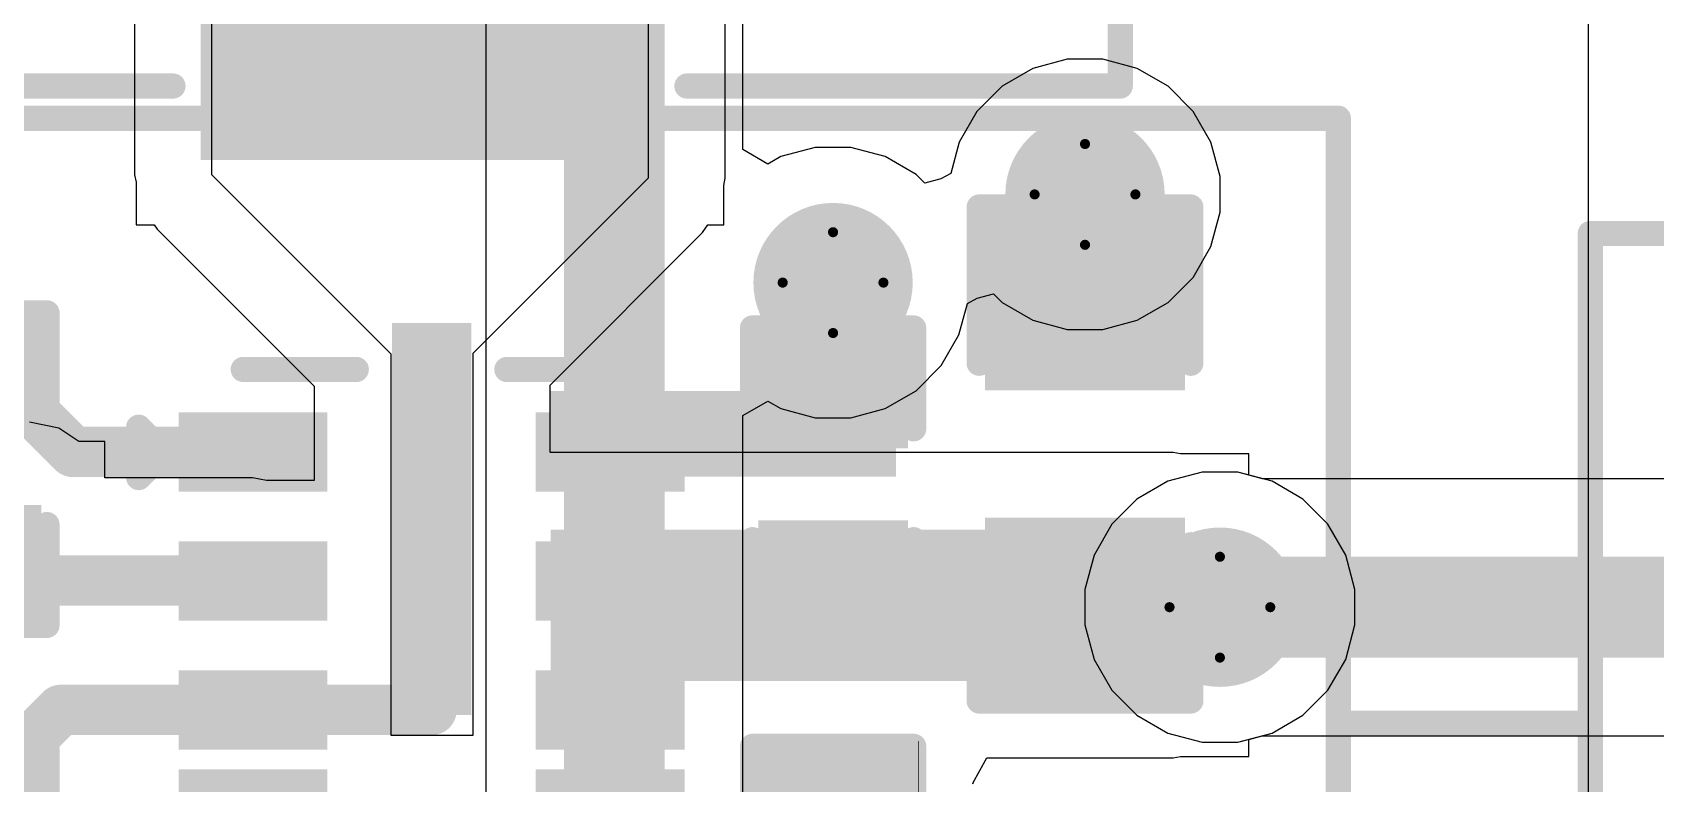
# Model space of a CAD drawing. Header units: inches. Extents: x -17.5 to 14.7, y -6.2 to 5.9.
# Drawn here: x 2.2808 to 2.603, y 2.898 to 3.047 of the extents above; entities that cross this region are included whole.
import ezdxf

# ---------------------------------------------------------------- set-up
doc = ezdxf.new("R2010")
doc.units = ezdxf.units.IN
doc.header["$MEASUREMENT"] = 0
for name, color, linetype in [('Bottom Layer', 5, 'Continuous'), ('Bottom Solder', 6, 'Continuous'), ('Drill Drawing', 1, 'Continuous'), ('Ground Layer', 76, 'Continuous'), ('Power Layer', 16, 'Continuous'), ('Top Layer', 1, 'Continuous'), ('Top Overlay', 2, 'Continuous'), ('Top Paste', 8, 'Continuous'), ('Top Solder', 216, 'Continuous'), ('Via Holes', 16, 'Continuous')]:
    doc.layers.add(name, color=color, linetype=linetype)

# ---------------------------------------------------------------- blocks, each defined once
blk = doc.blocks.new('12_VQFN_HR__3_2__81')
at = {"layer": 'Top Layer'}
for points in [[(-0.00492, 0.00049), (-0.00492, 0.07234), (0.00492, 0.07234), (0.00492, 0.00049)], [(-0.04724, 0.05463), (-0.02362, 0.05463), (-0.02362, 0.04478), (-0.04724, 0.04478)], [(0.02362, 0.05463), (0.04724, 0.05463), (0.04724, 0.04478), (0.02362, 0.04478)], [(-0.04724, 0.02904), (-0.02362, 0.02904), (-0.02362, 0.01919), (-0.04724, 0.01919)], [(0.02362, 0.02904), (0.04724, 0.02904), (0.04724, 0.01919), (0.02362, 0.01919)], [(-0.04724, 0.00344), (-0.02362, 0.00344), (-0.02362, -0.0064), (-0.04724, -0.0064)], [(0.02362, 0.00344), (0.04724, 0.00344), (0.04724, -0.0064), (0.02362, -0.0064)], [(-0.04724, -0.01624), (-0.02362, -0.01624), (-0.02362, -0.02608), (-0.04724, -0.02608)], [(0.02362, -0.01624), (0.04724, -0.01624), (0.04724, -0.02608), (0.02362, -0.02608)], [(-0.02461, -0.06152), (-0.02461, -0.03789), (-0.01476, -0.03789), (-0.01476, -0.06152)], [(-0.00492, -0.06152), (-0.00492, -0.03789), (0.00492, -0.03789), (0.00492, -0.06152)], [(0.01476, -0.06152), (0.01476, -0.03789), (0.02461, -0.03789), (0.02461, -0.06152)]]:
    blk.add_hatch(color=1, dxfattribs=at).paths.add_polyline_path(points)
at = {"layer": 'Top Paste'}
for points in [[(-0.00492, 0.00049), (-0.00492, 0.07234), (0.00492, 0.07234), (0.00492, 0.00049)], [(-0.04724, 0.05463), (-0.02362, 0.05463), (-0.02362, 0.04478), (-0.04724, 0.04478)], [(0.02362, 0.05463), (0.04724, 0.05463), (0.04724, 0.04478), (0.02362, 0.04478)], [(-0.04724, 0.02904), (-0.02362, 0.02904), (-0.02362, 0.01919), (-0.04724, 0.01919)], [(0.02362, 0.02904), (0.04724, 0.02904), (0.04724, 0.01919), (0.02362, 0.01919)], [(-0.04724, 0.00344), (-0.02362, 0.00344), (-0.02362, -0.0064), (-0.04724, -0.0064)], [(0.02362, 0.00344), (0.04724, 0.00344), (0.04724, -0.0064), (0.02362, -0.0064)], [(-0.04724, -0.01624), (-0.02362, -0.01624), (-0.02362, -0.02608), (-0.04724, -0.02608)], [(0.02362, -0.01624), (0.04724, -0.01624), (0.04724, -0.02608), (0.02362, -0.02608)], [(-0.02461, -0.06152), (-0.02461, -0.03789), (-0.01476, -0.03789), (-0.01476, -0.06152)], [(-0.00492, -0.06152), (-0.00492, -0.03789), (0.00492, -0.03789), (0.00492, -0.06152)], [(0.01476, -0.06152), (0.01476, -0.03789), (0.02461, -0.03789), (0.02461, -0.06152)]]:
    blk.add_hatch(color=8, dxfattribs=at).paths.add_polyline_path(points)
at = {"layer": 'Top Solder'}
for points in [[(-0.00787, -0.00246), (-0.00787, 0.0753), (0.00787, 0.0753), (0.00787, -0.00246)], [(-0.0502, 0.05758), (-0.02067, 0.05758), (-0.02067, 0.04183), (-0.0502, 0.04183)], [(0.02067, 0.05758), (0.0502, 0.05758), (0.0502, 0.04183), (0.02067, 0.04183)], [(-0.0502, 0.03199), (-0.02067, 0.03199), (-0.02067, 0.01624), (-0.0502, 0.01624)], [(0.02067, 0.03199), (0.0502, 0.03199), (0.0502, 0.01624), (0.02067, 0.01624)], [(-0.0502, 0.0064), (-0.02067, 0.0064), (-0.02067, -0.00935), (-0.0502, -0.00935)], [(0.02067, 0.0064), (0.0502, 0.0064), (0.0502, -0.00935), (0.02067, -0.00935)], [(-0.0502, -0.01329), (-0.02067, -0.01329), (-0.02067, -0.02904), (-0.0502, -0.02904)], [(0.02067, -0.01329), (0.0502, -0.01329), (0.0502, -0.02904), (0.02067, -0.02904)], [(-0.02756, -0.06447), (-0.02756, -0.03494), (-0.01181, -0.03494), (-0.01181, -0.06447)], [(-0.00787, -0.06447), (-0.00787, -0.03494), (0.00787, -0.03494), (0.00787, -0.06447)], [(0.01181, -0.06447), (0.01181, -0.03494), (0.02756, -0.03494), (0.02756, -0.06447)]]:
    blk.add_hatch(color=216, dxfattribs=at).paths.add_polyline_path(points)
at = {"layer": 'Top Overlay'}
for points in [[(-0.03737, 0.06606, 0.005, 0.005, 0), (-0.01494, 0.06606, 0.005, 0.005, 0)], [(0.01494, 0.06606, 0.005, 0.005, 0), (0.03737, 0.06606, 0.005, 0.005, 0)], [(-0.05812, 0.04461, 0.005, 0.005, 0), (-0.05812, 0.05461, 0.005, 0.005, 0)], [(-0.05812, 0.05461, 0.005, 0.005, 0), (-0.05312, 0.04961, 0.005, 0.005, 0)], [(-0.05812, 0.04461, 0.005, 0.005, 0), (-0.05312, 0.04961, 0.005, 0.005, 0)], [(-0.04137, -0.05206, 0.005, 0.005, 0), (-0.04137, -0.03363, 0.005, 0.005, 0)], [(0.04137, -0.05206, 0.005, 0.005, 0), (0.04137, -0.03363, 0.005, 0.005, 0)]]:
    blk.add_lwpolyline(points, format="xyseb", dxfattribs=at)
for points in [[(-0.03862, 0.06606, 0.0025, 0.0025, 1), (-0.03612, 0.06606, 0.0025, 0.0025, 1)], [(-0.01619, 0.06606, 0.0025, 0.0025, 1), (-0.01369, 0.06606, 0.0025, 0.0025, 1)], [(0.0137, 0.06606, 0.0025, 0.0025, 1), (0.0162, 0.06606, 0.0025, 0.0025, 1)], [(0.03612, 0.06606, 0.0025, 0.0025, 1), (0.03862, 0.06606, 0.0025, 0.0025, 1)], [(-0.05937, 0.05461, 0.0025, 0.0025, 1), (-0.05687, 0.05461, 0.0025, 0.0025, 1)], [(-0.05937, 0.05461, 0.0025, 0.0025, 1), (-0.05687, 0.05461, 0.0025, 0.0025, 1)], [(-0.05437, 0.04961, 0.0025, 0.0025, 1), (-0.05187, 0.04961, 0.0025, 0.0025, 1)], [(-0.05437, 0.04961, 0.0025, 0.0025, 1), (-0.05187, 0.04961, 0.0025, 0.0025, 1)], [(-0.05937, 0.04461, 0.0025, 0.0025, 1), (-0.05687, 0.04461, 0.0025, 0.0025, 1)], [(-0.05937, 0.04461, 0.0025, 0.0025, 1), (-0.05687, 0.04461, 0.0025, 0.0025, 1)], [(-0.04262, -0.03363, 0.0025, 0.0025, 1), (-0.04012, -0.03363, 0.0025, 0.0025, 1)], [(0.04012, -0.03363, 0.0025, 0.0025, 1), (0.04262, -0.03363, 0.0025, 0.0025, 1)], [(-0.04262, -0.05206, 0.0025, 0.0025, 1), (-0.04012, -0.05206, 0.0025, 0.0025, 1)], [(0.04012, -0.05206, 0.0025, 0.0025, 1), (0.04262, -0.05206, 0.0025, 0.0025, 1)]]:
    blk.add_lwpolyline(points, format="xyseb", close=True, dxfattribs=at)
blk = doc.blocks.new('R___0402_116')
at = {"layer": 'Top Layer'}
for points in [[(-0.0275, -0.0125), (-0.0275, 0.0125), (-0.0095, 0.0125), (-0.0095, -0.0125)], [(0.0095, -0.0125), (0.0095, 0.0125), (0.0275, 0.0125), (0.0275, -0.0125)]]:
    blk.add_hatch(color=1, dxfattribs=at).paths.add_polyline_path(points)
at = {"layer": 'Top Paste'}
for points in [[(-0.0275, -0.0125), (-0.0275, 0.0125), (-0.0095, 0.0125), (-0.0095, -0.0125)], [(0.0095, -0.0125), (0.0095, 0.0125), (0.0275, 0.0125), (0.0275, -0.0125)]]:
    blk.add_hatch(color=8, dxfattribs=at).paths.add_polyline_path(points)
at = {"layer": 'Top Solder'}
for points in [[(-0.02967, -0.01467), (-0.02967, 0.01467), (-0.00733, 0.01467), (-0.00733, -0.01467)], [(0.00733, -0.01467), (0.00733, 0.01467), (0.02967, 0.01467), (0.02967, -0.01467)]]:
    blk.add_hatch(color=216, dxfattribs=at).paths.add_polyline_path(points)
at = {"layer": 'Top Overlay'}
for points in [[(-0.031, 0.016, 0.005, 0.005, 0), (-0.031, -0.016, 0.005, 0.005, 0)], [(-0.031, 0.016, 0.005, 0.005, 0), (0.031, 0.016, 0.005, 0.005, 0)], [(0.031, 0.016, 0.005, 0.005, 0), (0.031, -0.016, 0.005, 0.005, 0)], [(-0.031, -0.016, 0.005, 0.005, 0), (0.031, -0.016, 0.005, 0.005, 0)], [(-0.032, -0.017, 0.000127, 0.000127, 0), (0.032, -0.017, 0.000127, 0.000127, 0)]]:
    blk.add_lwpolyline(points, format="xyseb", dxfattribs=at)
for points in [[(-0.03225, 0.016, 0.0025, 0.0025, 1), (-0.02975, 0.016, 0.0025, 0.0025, 1)], [(-0.03225, 0.016, 0.0025, 0.0025, 1), (-0.02975, 0.016, 0.0025, 0.0025, 1)], [(0.02975, 0.016, 0.0025, 0.0025, 1), (0.03225, 0.016, 0.0025, 0.0025, 1)], [(0.02975, 0.016, 0.0025, 0.0025, 1), (0.03225, 0.016, 0.0025, 0.0025, 1)], [(-0.03225, -0.016, 0.0025, 0.0025, 1), (-0.02975, -0.016, 0.0025, 0.0025, 1)], [(-0.03225, -0.016, 0.0025, 0.0025, 1), (-0.02975, -0.016, 0.0025, 0.0025, 1)], [(0.02975, -0.016, 0.0025, 0.0025, 1), (0.03225, -0.016, 0.0025, 0.0025, 1)], [(0.02975, -0.016, 0.0025, 0.0025, 1), (0.03225, -0.016, 0.0025, 0.0025, 1)], [(-0.03203, -0.017, 0.0000635, 0.0000635, 1), (-0.03197, -0.017, 0.0000635, 0.0000635, 1)], [(0.03197, -0.017, 0.0000635, 0.0000635, 1), (0.03203, -0.017, 0.0000635, 0.0000635, 1)]]:
    blk.add_lwpolyline(points, format="xyseb", close=True, dxfattribs=at)
blk = doc.blocks.new('CLF7045T_2R2N_D_141')
at = {"layer": 'Top Layer'}
for points in [[(-0.15551, 0.04331), (-0.07677, 0.04331), (-0.07677, -0.04331), (-0.15551, -0.04331)], [(0.07677, 0.04331), (0.15551, 0.04331), (0.15551, -0.04331), (0.07677, -0.04331)]]:
    blk.add_hatch(color=1, dxfattribs=at).paths.add_polyline_path(points)
at = {"layer": 'Top Paste'}
for points in [[(-0.15551, 0.04331), (-0.07677, 0.04331), (-0.07677, -0.04331), (-0.15551, -0.04331)], [(0.07677, 0.04331), (0.15551, 0.04331), (0.15551, -0.04331), (0.07677, -0.04331)]]:
    blk.add_hatch(color=8, dxfattribs=at).paths.add_polyline_path(points)
at = {"layer": 'Top Solder'}
for points in [[(-0.15768, 0.04547), (-0.07461, 0.04547), (-0.07461, -0.04547), (-0.15768, -0.04547)], [(0.07461, 0.04547), (0.15768, 0.04547), (0.15768, -0.04547), (0.07461, -0.04547)]]:
    blk.add_hatch(color=216, dxfattribs=at).paths.add_polyline_path(points)
at = {"layer": 'Top Overlay'}
for points in [[(-0.143, 0.137, 0.005, 0.005, 0), (0.143, 0.137, 0.005, 0.005, 0)], [(-0.143, 0.137, 0.005, 0.005, 0), (-0.143, 0.051, 0.005, 0.005, 0)], [(0.143, 0.137, 0.005, 0.005, 0), (0.143, 0.051, 0.005, 0.005, 0)], [(-0.143, -0.051, 0.005, 0.005, 0), (-0.143, -0.137, 0.005, 0.005, 0)], [(0.143, -0.051, 0.005, 0.005, 0), (0.143, -0.137, 0.005, 0.005, 0)], [(-0.143, -0.137, 0.005, 0.005, 0), (0.143, -0.137, 0.005, 0.005, 0)]]:
    blk.add_lwpolyline(points, format="xyseb", dxfattribs=at)
for points in [[(-0.14425, 0.137, 0.0025, 0.0025, 1), (-0.14175, 0.137, 0.0025, 0.0025, 1)], [(-0.14425, 0.137, 0.0025, 0.0025, 1), (-0.14175, 0.137, 0.0025, 0.0025, 1)], [(0.14175, 0.137, 0.0025, 0.0025, 1), (0.14425, 0.137, 0.0025, 0.0025, 1)], [(0.14175, 0.137, 0.0025, 0.0025, 1), (0.14425, 0.137, 0.0025, 0.0025, 1)], [(-0.14425, 0.051, 0.0025, 0.0025, 1), (-0.14175, 0.051, 0.0025, 0.0025, 1)], [(0.14175, 0.051, 0.0025, 0.0025, 1), (0.14425, 0.051, 0.0025, 0.0025, 1)], [(-0.14425, -0.051, 0.0025, 0.0025, 1), (-0.14175, -0.051, 0.0025, 0.0025, 1)], [(0.14175, -0.051, 0.0025, 0.0025, 1), (0.14425, -0.051, 0.0025, 0.0025, 1)], [(-0.14425, -0.137, 0.0025, 0.0025, 1), (-0.14175, -0.137, 0.0025, 0.0025, 1)], [(-0.14425, -0.137, 0.0025, 0.0025, 1), (-0.14175, -0.137, 0.0025, 0.0025, 1)], [(0.14175, -0.137, 0.0025, 0.0025, 1), (0.14425, -0.137, 0.0025, 0.0025, 1)], [(0.14175, -0.137, 0.0025, 0.0025, 1), (0.14425, -0.137, 0.0025, 0.0025, 1)]]:
    blk.add_lwpolyline(points, format="xyseb", close=True, dxfattribs=at)
blk = doc.blocks.new('C___0402_200')
at = {"layer": 'Top Layer'}
for points in [[(-0.0275, -0.0125), (-0.0275, 0.0125), (-0.0095, 0.0125), (-0.0095, -0.0125)], [(0.0095, -0.0125), (0.0095, 0.0125), (0.0275, 0.0125), (0.0275, -0.0125)]]:
    blk.add_hatch(color=1, dxfattribs=at).paths.add_polyline_path(points)
at = {"layer": 'Top Paste'}
for points in [[(-0.0275, -0.0125), (-0.0275, 0.0125), (-0.0095, 0.0125), (-0.0095, -0.0125)], [(0.0095, -0.0125), (0.0095, 0.0125), (0.0275, 0.0125), (0.0275, -0.0125)]]:
    blk.add_hatch(color=8, dxfattribs=at).paths.add_polyline_path(points)
at = {"layer": 'Top Solder'}
for points in [[(-0.02986, -0.01486), (-0.02986, 0.01486), (-0.00714, 0.01486), (-0.00714, -0.01486)], [(0.00714, -0.01486), (0.00714, 0.01486), (0.02986, 0.01486), (0.02986, -0.01486)]]:
    blk.add_hatch(color=216, dxfattribs=at).paths.add_polyline_path(points)
at = {"layer": 'Top Overlay'}
for points in [[(-0.011, 0.016, 0.005, 0.005, 0), (-0.031, 0.016, 0.005, 0.005, 0)], [(-0.031, -0.016, 0.005, 0.005, 0), (-0.031, 0.016, 0.005, 0.005, 0)], [(0.031, 0.016, 0.005, 0.005, 0), (0.011, 0.016, 0.005, 0.005, 0)], [(0.031, -0.016, 0.005, 0.005, 0), (0.031, 0.016, 0.005, 0.005, 0)], [(-0.011, -0.016, 0.005, 0.005, 0), (-0.031, -0.016, 0.005, 0.005, 0)], [(0.031, -0.016, 0.005, 0.005, 0), (0.011, -0.016, 0.005, 0.005, 0)]]:
    blk.add_lwpolyline(points, format="xyseb", dxfattribs=at)
for points in [[(-0.03225, 0.016, 0.0025, 0.0025, 1), (-0.02975, 0.016, 0.0025, 0.0025, 1)], [(-0.03225, 0.016, 0.0025, 0.0025, 1), (-0.02975, 0.016, 0.0025, 0.0025, 1)], [(-0.01225, 0.016, 0.0025, 0.0025, 1), (-0.00975, 0.016, 0.0025, 0.0025, 1)], [(0.00975, 0.016, 0.0025, 0.0025, 1), (0.01225, 0.016, 0.0025, 0.0025, 1)], [(0.02975, 0.016, 0.0025, 0.0025, 1), (0.03225, 0.016, 0.0025, 0.0025, 1)], [(0.02975, 0.016, 0.0025, 0.0025, 1), (0.03225, 0.016, 0.0025, 0.0025, 1)], [(-0.03225, -0.016, 0.0025, 0.0025, 1), (-0.02975, -0.016, 0.0025, 0.0025, 1)], [(-0.03225, -0.016, 0.0025, 0.0025, 1), (-0.02975, -0.016, 0.0025, 0.0025, 1)], [(-0.01225, -0.016, 0.0025, 0.0025, 1), (-0.00975, -0.016, 0.0025, 0.0025, 1)], [(0.00975, -0.016, 0.0025, 0.0025, 1), (0.01225, -0.016, 0.0025, 0.0025, 1)], [(0.02975, -0.016, 0.0025, 0.0025, 1), (0.03225, -0.016, 0.0025, 0.0025, 1)], [(0.02975, -0.016, 0.0025, 0.0025, 1), (0.03225, -0.016, 0.0025, 0.0025, 1)]]:
    blk.add_lwpolyline(points, format="xyseb", close=True, dxfattribs=at)
blk = doc.blocks.new('C___0402_201')
at = {"layer": 'Top Layer'}
for points in [[(-0.0275, -0.0125), (-0.0275, 0.0125), (-0.0095, 0.0125), (-0.0095, -0.0125)], [(0.0095, -0.0125), (0.0095, 0.0125), (0.0275, 0.0125), (0.0275, -0.0125)]]:
    blk.add_hatch(color=1, dxfattribs=at).paths.add_polyline_path(points)
at = {"layer": 'Top Paste'}
for points in [[(-0.0275, -0.0125), (-0.0275, 0.0125), (-0.0095, 0.0125), (-0.0095, -0.0125)], [(0.0095, -0.0125), (0.0095, 0.0125), (0.0275, 0.0125), (0.0275, -0.0125)]]:
    blk.add_hatch(color=8, dxfattribs=at).paths.add_polyline_path(points)
at = {"layer": 'Top Solder'}
for points in [[(-0.02986, -0.01486), (-0.02986, 0.01486), (-0.00714, 0.01486), (-0.00714, -0.01486)], [(0.00714, -0.01486), (0.00714, 0.01486), (0.02986, 0.01486), (0.02986, -0.01486)]]:
    blk.add_hatch(color=216, dxfattribs=at).paths.add_polyline_path(points)
at = {"layer": 'Top Overlay'}
for points in [[(-0.011, 0.016, 0.005, 0.005, 0), (-0.031, 0.016, 0.005, 0.005, 0)], [(-0.031, -0.016, 0.005, 0.005, 0), (-0.031, 0.016, 0.005, 0.005, 0)], [(0.031, 0.016, 0.005, 0.005, 0), (0.011, 0.016, 0.005, 0.005, 0)], [(0.031, -0.016, 0.005, 0.005, 0), (0.031, 0.016, 0.005, 0.005, 0)], [(-0.011, -0.016, 0.005, 0.005, 0), (-0.031, -0.016, 0.005, 0.005, 0)], [(0.031, -0.016, 0.005, 0.005, 0), (0.011, -0.016, 0.005, 0.005, 0)]]:
    blk.add_lwpolyline(points, format="xyseb", dxfattribs=at)
for points in [[(-0.03225, 0.016, 0.0025, 0.0025, 1), (-0.02975, 0.016, 0.0025, 0.0025, 1)], [(-0.03225, 0.016, 0.0025, 0.0025, 1), (-0.02975, 0.016, 0.0025, 0.0025, 1)], [(-0.01225, 0.016, 0.0025, 0.0025, 1), (-0.00975, 0.016, 0.0025, 0.0025, 1)], [(0.00975, 0.016, 0.0025, 0.0025, 1), (0.01225, 0.016, 0.0025, 0.0025, 1)], [(0.02975, 0.016, 0.0025, 0.0025, 1), (0.03225, 0.016, 0.0025, 0.0025, 1)], [(0.02975, 0.016, 0.0025, 0.0025, 1), (0.03225, 0.016, 0.0025, 0.0025, 1)], [(-0.03225, -0.016, 0.0025, 0.0025, 1), (-0.02975, -0.016, 0.0025, 0.0025, 1)], [(-0.03225, -0.016, 0.0025, 0.0025, 1), (-0.02975, -0.016, 0.0025, 0.0025, 1)], [(-0.01225, -0.016, 0.0025, 0.0025, 1), (-0.00975, -0.016, 0.0025, 0.0025, 1)], [(0.00975, -0.016, 0.0025, 0.0025, 1), (0.01225, -0.016, 0.0025, 0.0025, 1)], [(0.02975, -0.016, 0.0025, 0.0025, 1), (0.03225, -0.016, 0.0025, 0.0025, 1)], [(0.02975, -0.016, 0.0025, 0.0025, 1), (0.03225, -0.016, 0.0025, 0.0025, 1)]]:
    blk.add_lwpolyline(points, format="xyseb", close=True, dxfattribs=at)
blk = doc.blocks.new('C___0603_203')
at = {"layer": 'Top Layer'}
for points in [[(-0.015, 0.0175), (-0.015, -0.0175), (-0.045, -0.0175), (-0.045, 0.0175)], [(0.045, 0.0175), (0.045, -0.0175), (0.015, -0.0175), (0.015, 0.0175)]]:
    blk.add_hatch(color=1, dxfattribs=at).paths.add_polyline_path(points)
at = {"layer": 'Top Paste'}
for points in [[(-0.015, 0.0175), (-0.015, -0.0175), (-0.045, -0.0175), (-0.045, 0.0175)], [(0.045, 0.0175), (0.045, -0.0175), (0.015, -0.0175), (0.015, 0.0175)]]:
    blk.add_hatch(color=8, dxfattribs=at).paths.add_polyline_path(points)
at = {"layer": 'Top Solder'}
for points in [[(-0.01264, 0.01986), (-0.01264, -0.01986), (-0.04736, -0.01986), (-0.04736, 0.01986)], [(0.04736, 0.01986), (0.04736, -0.01986), (0.01264, -0.01986), (0.01264, 0.01986)]]:
    blk.add_hatch(color=216, dxfattribs=at).paths.add_polyline_path(points)
at = {"layer": 'Top Overlay'}
for points in [[(-0.049, -0.021, 0.005, 0.005, 0), (-0.049, 0.021, 0.005, 0.005, 0)], [(-0.018, 0.021, 0.005, 0.005, 0), (-0.049, 0.021, 0.005, 0.005, 0)], [(0.049, 0.021, 0.005, 0.005, 0), (0.018, 0.021, 0.005, 0.005, 0)], [(0.049, -0.021, 0.005, 0.005, 0), (0.049, 0.021, 0.005, 0.005, 0)], [(-0.018, -0.021, 0.005, 0.005, 0), (-0.049, -0.021, 0.005, 0.005, 0)], [(0.049, -0.021, 0.005, 0.005, 0), (0.018, -0.021, 0.005, 0.005, 0)]]:
    blk.add_lwpolyline(points, format="xyseb", dxfattribs=at)
for points in [[(-0.05025, 0.021, 0.0025, 0.0025, 1), (-0.04775, 0.021, 0.0025, 0.0025, 1)], [(-0.05025, 0.021, 0.0025, 0.0025, 1), (-0.04775, 0.021, 0.0025, 0.0025, 1)], [(-0.01925, 0.021, 0.0025, 0.0025, 1), (-0.01675, 0.021, 0.0025, 0.0025, 1)], [(0.01675, 0.021, 0.0025, 0.0025, 1), (0.01925, 0.021, 0.0025, 0.0025, 1)], [(0.04775, 0.021, 0.0025, 0.0025, 1), (0.05025, 0.021, 0.0025, 0.0025, 1)], [(0.04775, 0.021, 0.0025, 0.0025, 1), (0.05025, 0.021, 0.0025, 0.0025, 1)], [(-0.05025, -0.021, 0.0025, 0.0025, 1), (-0.04775, -0.021, 0.0025, 0.0025, 1)], [(-0.05025, -0.021, 0.0025, 0.0025, 1), (-0.04775, -0.021, 0.0025, 0.0025, 1)], [(-0.01925, -0.021, 0.0025, 0.0025, 1), (-0.01675, -0.021, 0.0025, 0.0025, 1)], [(0.01675, -0.021, 0.0025, 0.0025, 1), (0.01925, -0.021, 0.0025, 0.0025, 1)], [(0.04775, -0.021, 0.0025, 0.0025, 1), (0.05025, -0.021, 0.0025, 0.0025, 1)], [(0.04775, -0.021, 0.0025, 0.0025, 1), (0.05025, -0.021, 0.0025, 0.0025, 1)]]:
    blk.add_lwpolyline(points, format="xyseb", close=True, dxfattribs=at)
blk = doc.blocks.new('C___0402_204')
at = {"layer": 'Top Layer'}
for points in [[(-0.0275, -0.0125), (-0.0275, 0.0125), (-0.0095, 0.0125), (-0.0095, -0.0125)], [(0.0095, -0.0125), (0.0095, 0.0125), (0.0275, 0.0125), (0.0275, -0.0125)]]:
    blk.add_hatch(color=1, dxfattribs=at).paths.add_polyline_path(points)
at = {"layer": 'Top Paste'}
for points in [[(-0.0275, -0.0125), (-0.0275, 0.0125), (-0.0095, 0.0125), (-0.0095, -0.0125)], [(0.0095, -0.0125), (0.0095, 0.0125), (0.0275, 0.0125), (0.0275, -0.0125)]]:
    blk.add_hatch(color=8, dxfattribs=at).paths.add_polyline_path(points)
at = {"layer": 'Top Solder'}
for points in [[(-0.02986, -0.01486), (-0.02986, 0.01486), (-0.00714, 0.01486), (-0.00714, -0.01486)], [(0.00714, -0.01486), (0.00714, 0.01486), (0.02986, 0.01486), (0.02986, -0.01486)]]:
    blk.add_hatch(color=216, dxfattribs=at).paths.add_polyline_path(points)
at = {"layer": 'Top Overlay'}
for points in [[(-0.031, 0.016, 0.005, 0.005, 0), (-0.011, 0.016, 0.005, 0.005, 0)], [(-0.031, 0.016, 0.005, 0.005, 0), (-0.031, -0.016, 0.005, 0.005, 0)], [(0.011, 0.016, 0.005, 0.005, 0), (0.031, 0.016, 0.005, 0.005, 0)], [(0.031, 0.016, 0.005, 0.005, 0), (0.031, -0.016, 0.005, 0.005, 0)], [(-0.031, -0.016, 0.005, 0.005, 0), (-0.011, -0.016, 0.005, 0.005, 0)], [(0.011, -0.016, 0.005, 0.005, 0), (0.031, -0.016, 0.005, 0.005, 0)]]:
    blk.add_lwpolyline(points, format="xyseb", dxfattribs=at)
for points in [[(-0.03225, 0.016, 0.0025, 0.0025, 1), (-0.02975, 0.016, 0.0025, 0.0025, 1)], [(-0.03225, 0.016, 0.0025, 0.0025, 1), (-0.02975, 0.016, 0.0025, 0.0025, 1)], [(-0.01225, 0.016, 0.0025, 0.0025, 1), (-0.00975, 0.016, 0.0025, 0.0025, 1)], [(0.00975, 0.016, 0.0025, 0.0025, 1), (0.01225, 0.016, 0.0025, 0.0025, 1)], [(0.02975, 0.016, 0.0025, 0.0025, 1), (0.03225, 0.016, 0.0025, 0.0025, 1)], [(0.02975, 0.016, 0.0025, 0.0025, 1), (0.03225, 0.016, 0.0025, 0.0025, 1)], [(-0.03225, -0.016, 0.0025, 0.0025, 1), (-0.02975, -0.016, 0.0025, 0.0025, 1)], [(-0.03225, -0.016, 0.0025, 0.0025, 1), (-0.02975, -0.016, 0.0025, 0.0025, 1)], [(-0.01225, -0.016, 0.0025, 0.0025, 1), (-0.00975, -0.016, 0.0025, 0.0025, 1)], [(0.00975, -0.016, 0.0025, 0.0025, 1), (0.01225, -0.016, 0.0025, 0.0025, 1)], [(0.02975, -0.016, 0.0025, 0.0025, 1), (0.03225, -0.016, 0.0025, 0.0025, 1)], [(0.02975, -0.016, 0.0025, 0.0025, 1), (0.03225, -0.016, 0.0025, 0.0025, 1)]]:
    blk.add_lwpolyline(points, format="xyseb", close=True, dxfattribs=at)

msp = doc.modelspace()

# ---------------------------------------------------------------- hatches: boundary and pattern name
at = {"layer": 'Bottom Layer'}
h = msp.add_hatch(color=5, dxfattribs=at)
edge = h.paths.add_edge_path()
edge.add_arc((2.48973, 3.01489), 0.01181, 0, 360)
h = msp.add_hatch(color=5, dxfattribs=at)
edge = h.paths.add_edge_path()
edge.add_arc((2.43973, 2.99739), 0.01181, 0, 360)
h = msp.add_hatch(color=5, dxfattribs=at)
edge = h.paths.add_edge_path()
edge.add_arc((2.5165, 2.933), 0.01181, 0, 360)
at = {"layer": 'Bottom Solder'}
h = msp.add_hatch(color=6, dxfattribs=at)
edge = h.paths.add_edge_path()
edge.add_arc((2.48973, 3.01489), 0.01581, 0, 360)
h = msp.add_hatch(color=6, dxfattribs=at)
edge = h.paths.add_edge_path()
edge.add_arc((2.43973, 2.99739), 0.01581, 0, 360)
h = msp.add_hatch(color=6, dxfattribs=at)
edge = h.paths.add_edge_path()
edge.add_arc((2.5165, 2.933), 0.01581, 0, 360)
at = {"layer": 'Ground Layer'}
h = msp.add_hatch(color=76, dxfattribs=at)
edge = h.paths.add_edge_path()
edge.add_arc((2.48973, 3.01489), 0.01181, 0, 360)
h = msp.add_hatch(color=76, dxfattribs=at)
edge = h.paths.add_edge_path()
edge.add_arc((2.43973, 2.99739), 0.01181, 0, 360)
h = msp.add_hatch(color=76, dxfattribs=at)
edge = h.paths.add_edge_path()
edge.add_arc((2.5165, 2.933), 0.01181, 0, 360)
at = {"layer": 'Power Layer'}
h = msp.add_hatch(color=16, dxfattribs=at)
edge = h.paths.add_edge_path()
edge.add_arc((2.48973, 3.01489), 0.01181, 0, 360)
h = msp.add_hatch(color=16, dxfattribs=at)
edge = h.paths.add_edge_path()
edge.add_arc((2.43973, 2.99739), 0.01181, 0, 360)
h = msp.add_hatch(color=16, dxfattribs=at)
edge = h.paths.add_edge_path()
edge.add_arc((2.5165, 2.933), 0.01181, 0, 360)
at = {"layer": 'Top Layer'}
h = msp.add_hatch(color=1, dxfattribs=at)
edge = h.paths.add_edge_path()
edge.add_arc((2.48973, 3.01489), 0.01181, 0, 360)
for points in [[(2.47793, 2.99339), (2.50154, 2.99339), (2.50154, 3.01489), (2.47793, 3.01489)], [(2.42793, 2.97589), (2.45154, 2.97589), (2.45154, 2.99739), (2.42793, 2.99739)], [(2.38367, 2.95888), (2.45223, 2.95888), (2.45223, 2.97589), (2.38367, 2.97589)], [(2.38367, 2.91839), (2.50723, 2.91839), (2.50723, 2.94839), (2.38367, 2.94839)], [(2.38367, 2.92989), (2.50723, 2.92989), (2.50723, 2.94839), (2.38367, 2.94839)], [(2.495, 2.9448), (2.495, 2.9212), (2.5165, 2.9212), (2.5165, 2.9448)], [(2.38367, 2.9077), (2.40729, 2.9077), (2.40729, 2.93821), (2.38367, 2.93821)]]:
    msp.add_hatch(color=1, dxfattribs=at).paths.add_polyline_path(points)
h = msp.add_hatch(color=1, dxfattribs=at)
edge = h.paths.add_edge_path()
edge.add_arc((2.43973, 2.99739), 0.01181, 0, 360)
h = msp.add_hatch(color=1, dxfattribs=at)
edge = h.paths.add_edge_path()
edge.add_arc((2.5165, 2.933), 0.01181, 0, 360)
at = {"layer": 'Top Solder'}
h = msp.add_hatch(color=216, dxfattribs=at)
edge = h.paths.add_edge_path()
edge.add_arc((2.48973, 3.01489), 0.01581, 0, 360)
h = msp.add_hatch(color=216, dxfattribs=at)
edge = h.paths.add_edge_path()
edge.add_arc((2.43973, 2.99739), 0.01581, 0, 360)
h = msp.add_hatch(color=216, dxfattribs=at)
edge = h.paths.add_edge_path()
edge.add_arc((2.5165, 2.933), 0.01581, 0, 360)
at = {"layer": 'Via Holes'}
h = msp.add_hatch(color=7, dxfattribs=at)
edge = h.paths.add_edge_path()
edge.add_arc((2.48973, 3.01489), 0.00591, 0, 360)
h = msp.add_hatch(color=7, dxfattribs=at)
edge = h.paths.add_edge_path()
edge.add_arc((2.43973, 2.99739), 0.00591, 0, 360)
h = msp.add_hatch(color=7, dxfattribs=at)
edge = h.paths.add_edge_path()
edge.add_arc((2.5165, 2.933), 0.00591, 0, 360)

# ---------------------------------------------------------------- linework, layer by layer
at = {"layer": 'Bottom Layer'}
for p, q in [((2.50615, 2.95798), (2.50004, 2.95445)), ((2.51297, 2.95981), (2.50615, 2.95798)), ((2.52003, 2.95981), (2.51297, 2.95981)), ((2.52496, 2.95849), (2.52003, 2.95981)), ((3.26244, 2.95849), (2.52496, 2.95849)), ((2.50004, 2.95445), (2.49505, 2.94946)), ((2.49505, 2.94946), (2.49152, 2.94335)), ((2.49152, 2.94335), (2.48969, 2.93653)), ((2.48969, 2.93653), (2.48969, 2.92947)), ((2.48969, 2.92947), (2.49152, 2.92265)), ((2.49152, 2.92265), (2.49505, 2.91654)), ((2.49505, 2.91654), (2.50004, 2.91155)), ((2.50004, 2.91155), (2.50615, 2.90802)), ((2.50615, 2.90802), (2.51297, 2.90619)), ((2.51297, 2.90619), (2.52003, 2.90619)), ((2.52003, 2.90619), (2.52496, 2.90751)), ((2.52496, 2.90751), (3.273, 2.90751))]:
    msp.add_line(p, q, dxfattribs=at)
msp.add_lwpolyline([(2.5165, 2.933, 0.02, 0.02, 0), (3.273, 2.933, 0.02, 0.02, 0)], format="xyseb", dxfattribs=at)
msp.add_lwpolyline([(2.5115, 2.933, 0.01, 0.01, 1), (2.5215, 2.933, 0.01, 0.01, 1)], format="xyseb", close=True, dxfattribs=at)
at = {"layer": 'Drill Drawing'}
for points in [[(2.47973, 3.01489, 0.002, 0.002, 0), (2.48973, 3.02489, 0.002, 0.002, 0)], [(2.48973, 3.02489, 0.002, 0.002, 0), (2.49973, 3.01489, 0.002, 0.002, 0)], [(2.47973, 3.01489, 0.002, 0.002, 0), (2.48973, 3.00489, 0.002, 0.002, 0)], [(2.48973, 3.00489, 0.002, 0.002, 0), (2.49973, 3.01489, 0.002, 0.002, 0)], [(2.42973, 2.99739, 0.002, 0.002, 0), (2.43973, 3.00739, 0.002, 0.002, 0)], [(2.43973, 3.00739, 0.002, 0.002, 0), (2.44973, 2.99739, 0.002, 0.002, 0)], [(2.42973, 2.99739, 0.002, 0.002, 0), (2.43973, 2.98739, 0.002, 0.002, 0)], [(2.43973, 2.98739, 0.002, 0.002, 0), (2.44973, 2.99739, 0.002, 0.002, 0)], [(2.5065, 2.933, 0.002, 0.002, 0), (2.5165, 2.943, 0.002, 0.002, 0)], [(2.5165, 2.943, 0.002, 0.002, 0), (2.5265, 2.933, 0.002, 0.002, 0)], [(2.5065, 2.933, 0.002, 0.002, 0), (2.5165, 2.923, 0.002, 0.002, 0)], [(2.5165, 2.923, 0.002, 0.002, 0), (2.5265, 2.933, 0.002, 0.002, 0)]]:
    msp.add_lwpolyline(points, format="xyseb", dxfattribs=at)
for points in [[(2.48923, 3.02489, 0.001, 0.001, 1), (2.49023, 3.02489, 0.001, 0.001, 1)], [(2.48923, 3.02489, 0.001, 0.001, 1), (2.49023, 3.02489, 0.001, 0.001, 1)], [(2.47923, 3.01489, 0.001, 0.001, 1), (2.48023, 3.01489, 0.001, 0.001, 1)], [(2.47923, 3.01489, 0.001, 0.001, 1), (2.48023, 3.01489, 0.001, 0.001, 1)], [(2.49923, 3.01489, 0.001, 0.001, 1), (2.50023, 3.01489, 0.001, 0.001, 1)], [(2.49923, 3.01489, 0.001, 0.001, 1), (2.50023, 3.01489, 0.001, 0.001, 1)], [(2.43923, 3.00739, 0.001, 0.001, 1), (2.44023, 3.00739, 0.001, 0.001, 1)], [(2.43923, 3.00739, 0.001, 0.001, 1), (2.44023, 3.00739, 0.001, 0.001, 1)], [(2.48923, 3.00489, 0.001, 0.001, 1), (2.49023, 3.00489, 0.001, 0.001, 1)], [(2.48923, 3.00489, 0.001, 0.001, 1), (2.49023, 3.00489, 0.001, 0.001, 1)], [(2.42923, 2.99739, 0.001, 0.001, 1), (2.43023, 2.99739, 0.001, 0.001, 1)], [(2.42923, 2.99739, 0.001, 0.001, 1), (2.43023, 2.99739, 0.001, 0.001, 1)], [(2.44923, 2.99739, 0.001, 0.001, 1), (2.45023, 2.99739, 0.001, 0.001, 1)], [(2.44923, 2.99739, 0.001, 0.001, 1), (2.45023, 2.99739, 0.001, 0.001, 1)], [(2.43923, 2.98739, 0.001, 0.001, 1), (2.44023, 2.98739, 0.001, 0.001, 1)], [(2.43923, 2.98739, 0.001, 0.001, 1), (2.44023, 2.98739, 0.001, 0.001, 1)], [(2.516, 2.943, 0.001, 0.001, 1), (2.517, 2.943, 0.001, 0.001, 1)], [(2.516, 2.943, 0.001, 0.001, 1), (2.517, 2.943, 0.001, 0.001, 1)], [(2.506, 2.933, 0.001, 0.001, 1), (2.507, 2.933, 0.001, 0.001, 1)], [(2.506, 2.933, 0.001, 0.001, 1), (2.507, 2.933, 0.001, 0.001, 1)], [(2.526, 2.933, 0.001, 0.001, 1), (2.527, 2.933, 0.001, 0.001, 1)], [(2.526, 2.933, 0.001, 0.001, 1), (2.527, 2.933, 0.001, 0.001, 1)], [(2.516, 2.923, 0.001, 0.001, 1), (2.517, 2.923, 0.001, 0.001, 1)], [(2.516, 2.923, 0.001, 0.001, 1), (2.517, 2.923, 0.001, 0.001, 1)]]:
    msp.add_lwpolyline(points, format="xyseb", close=True, dxfattribs=at)
at = {"layer": 'Ground Layer'}
for p, q in [((2.50615, 2.95798), (2.50004, 2.95445)), ((2.51297, 2.95981), (2.50615, 2.95798)), ((2.52003, 2.95981), (2.51297, 2.95981)), ((2.52685, 2.95798), (2.52003, 2.95981)), ((2.53296, 2.95445), (2.52685, 2.95798)), ((2.50004, 2.95445), (2.49505, 2.94946)), ((2.53795, 2.94946), (2.53296, 2.95445)), ((2.49505, 2.94946), (2.49152, 2.94335)), ((2.54148, 2.94335), (2.53795, 2.94946)), ((2.49152, 2.94335), (2.48969, 2.93653)), ((2.54331, 2.93653), (2.54148, 2.94335)), ((2.48969, 2.93653), (2.48969, 2.92947)), ((2.54331, 2.92947), (2.54331, 2.93653)), ((2.48969, 2.92947), (2.49152, 2.92265)), ((2.54148, 2.92265), (2.54331, 2.92947)), ((2.49152, 2.92265), (2.49505, 2.91654)), ((2.53795, 2.91654), (2.54148, 2.92265)), ((2.49505, 2.91654), (2.50004, 2.91155)), ((2.53296, 2.91155), (2.53795, 2.91654)), ((2.50004, 2.91155), (2.50615, 2.90802)), ((2.52685, 2.90802), (2.53296, 2.91155)), ((2.50615, 2.90802), (2.51297, 2.90619)), ((2.51297, 2.90619), (2.52003, 2.90619)), ((2.52003, 2.90619), (2.52685, 2.90802))]:
    msp.add_line(p, q, dxfattribs=at)
at = {"layer": 'Power Layer'}
for p, q in [((2.37082, 3.23693), (2.37082, 2.87285)), ((2.58959, 3.23562), (2.58959, 2.7861)), ((2.4218, 3.02377), (2.4218, 3.22675)), ((2.4862, 3.0417), (2.47938, 3.03988)), ((2.49326, 3.0417), (2.4862, 3.0417)), ((2.50008, 3.03988), (2.49326, 3.0417)), ((2.47938, 3.03988), (2.47327, 3.03635)), ((2.5062, 3.03635), (2.50008, 3.03988)), ((2.47327, 3.03635), (2.46828, 3.03136)), ((2.51119, 3.03136), (2.5062, 3.03635)), ((2.46828, 3.03136), (2.46475, 3.02524)), ((2.51472, 3.02524), (2.51119, 3.03136)), ((2.46475, 3.02524), (2.46308, 3.01903)), ((2.51654, 3.01842), (2.51472, 3.02524)), ((2.4268, 3.02089), (2.4218, 3.02377)), ((2.42938, 3.02238), (2.4268, 3.02089)), ((2.4362, 3.0242), (2.42938, 3.02238)), ((2.44326, 3.0242), (2.4362, 3.0242)), ((2.45008, 3.02238), (2.44326, 3.0242)), ((2.4562, 3.01885), (2.45008, 3.02238)), ((2.45792, 3.01712), (2.4562, 3.01885)), ((2.46308, 3.01903), (2.46111, 3.01795)), ((2.51654, 3.01136), (2.51654, 3.01842)), ((2.46111, 3.01795), (2.45792, 3.01712)), ((2.51472, 3.00454), (2.51654, 3.01136)), ((2.51119, 2.99843), (2.51472, 3.00454)), ((2.5062, 2.99344), (2.51119, 2.99843)), ((2.46472, 2.98704), (2.46638, 2.99326)), ((2.46638, 2.99326), (2.46835, 2.99433)), ((2.46835, 2.99433), (2.47154, 2.99517)), ((2.47154, 2.99517), (2.47327, 2.99344)), ((2.47327, 2.99344), (2.47938, 2.98991)), ((2.50008, 2.98991), (2.5062, 2.99344)), ((2.47938, 2.98991), (2.4862, 2.98808)), ((2.49326, 2.98808), (2.50008, 2.98991)), ((2.46119, 2.98093), (2.46472, 2.98704)), ((2.4862, 2.98808), (2.49326, 2.98808)), ((2.4562, 2.97594), (2.46119, 2.98093)), ((2.4218, 2.97101), (2.4268, 2.9739)), ((2.4268, 2.9739), (2.42938, 2.97241)), ((2.45008, 2.97241), (2.4562, 2.97594)), ((2.4218, 2.87285), (2.4218, 2.97101)), ((2.42938, 2.97241), (2.4362, 2.97058)), ((2.4362, 2.97058), (2.44326, 2.97058)), ((2.44326, 2.97058), (2.45008, 2.97241))]:
    msp.add_line(p, q, dxfattribs=at)
msp.add_lwpolyline([(2.39631, 2.86439, 0.02, 0.02, 0), (2.39631, 3.23731, 0.02, 0.02, 0)], format="xyseb", dxfattribs=at)
at = {"layer": 'Top Layer'}
for p, q in [((2.30113, 3.11189), (2.30113, 3.01878)), ((2.31643, 3.01878), (2.31643, 3.11189)), ((2.40304, 3.11189), (2.40304, 3.01813)), ((2.41833, 3.01813), (2.41833, 3.11189)), ((2.30113, 3.01878), (2.30143, 3.0173)), ((2.35201, 2.98319), (2.31643, 3.01878)), ((2.30143, 3.0173), (2.30143, 3.00888)), ((2.40304, 3.01813), (2.36827, 2.98335)), ((2.41804, 3.01665), (2.41833, 3.01813)), ((2.41804, 3.00888), (2.41804, 3.01665)), ((2.30143, 3.00888), (2.305, 3.00888)), ((2.305, 3.00888), (2.30561, 3.00796)), ((2.41385, 3.00731), (2.4149, 3.00888)), ((2.4149, 3.00888), (2.41804, 3.00888)), ((2.30561, 3.00796), (2.33672, 2.97686)), ((2.38356, 2.97702), (2.41385, 3.00731)), ((2.35201, 2.90752), (2.35201, 2.98319)), ((2.36827, 2.98335), (2.36827, 2.90752)), ((2.33672, 2.97686), (2.33672, 2.95813)), ((2.38356, 2.96378), (2.38356, 2.97702)), ((2.28609, 2.96852), (2.28023, 2.96969)), ((2.29002, 2.96589), (2.28609, 2.96852)), ((2.29523, 2.96589), (2.29002, 2.96589)), ((2.29523, 2.95868), (2.29523, 2.96589)), ((2.38367, 2.96369), (2.38356, 2.96378)), ((2.50723, 2.96369), (2.38367, 2.96369)), ((2.50871, 2.96339), (2.50723, 2.96369)), ((2.52223, 2.96339), (2.50871, 2.96339)), ((2.52223, 2.95922), (2.52223, 2.96339)), ((2.32454, 2.95868), (2.29523, 2.95868)), ((2.3273, 2.95813), (2.32454, 2.95868)), ((2.33672, 2.95813), (2.3273, 2.95813)), ((2.52685, 2.95798), (2.52223, 2.95922)), ((2.53296, 2.95445), (2.52685, 2.95798)), ((2.53795, 2.94946), (2.53296, 2.95445)), ((2.54148, 2.94335), (2.53795, 2.94946)), ((2.54331, 2.93653), (2.54148, 2.94335)), ((2.54331, 2.92947), (2.54331, 2.93653)), ((2.54148, 2.92265), (2.54331, 2.92947)), ((2.53795, 2.91654), (2.54148, 2.92265)), ((2.53296, 2.91155), (2.53795, 2.91654)), ((2.52685, 2.90802), (2.53296, 2.91155)), ((2.36827, 2.90752), (2.35201, 2.90752)), ((2.52223, 2.90678), (2.52685, 2.90802)), ((2.52223, 2.90339), (2.52223, 2.90678)), ((2.46748, 2.8981), (2.47027, 2.9031)), ((2.47027, 2.9031), (2.50723, 2.9031)), ((2.50723, 2.9031), (2.50871, 2.90339)), ((2.50871, 2.90339), (2.52223, 2.90339)), ((2.46753, 2.89786), (2.46748, 2.8981))]:
    msp.add_line(p, q, dxfattribs=at)
for points in [[(2.48973, 2.99339, 0.01, 0.01, 0), (2.48973, 3.01489, 0.01, 0.01, 0)], [(2.27384, 2.97489, 0.01, 0.01, 0), (2.27781, 2.97489, 0.01, 0.01, 0)], [(2.27781, 2.97489, 0.01, 0.01, 0), (2.2889, 2.9638, 0.01, 0.01, 0)], [(2.2889, 2.9638, 0.01, 0.01, 0), (2.32462, 2.9638, 0.01, 0.01, 0)], [(2.27134, 2.93829, 0.01, 0.01, 0), (2.32454, 2.93829, 0.01, 0.01, 0)], [(2.32454, 2.93829, 0.01, 0.01, 0), (2.32462, 2.93821, 0.01, 0.01, 0)], [(2.27123, 2.89739, 0.01, 0.01, 0), (2.28646, 2.91262, 0.01, 0.01, 0)], [(2.28646, 2.91262, 0.01, 0.01, 0), (2.32462, 2.91262, 0.01, 0.01, 0)], [(2.32462, 2.91262, 0.01, 0.01, 0), (2.36005, 2.91262, 0.01, 0.01, 0)]]:
    msp.add_lwpolyline(points, format="xyseb", dxfattribs=at)
for points in [[(2.48723, 3.01489, 0.005, 0.005, 1), (2.49223, 3.01489, 0.005, 0.005, 1)], [(2.48723, 2.99339, 0.005, 0.005, 1), (2.49223, 2.99339, 0.005, 0.005, 1)], [(2.27531, 2.97489, 0.005, 0.005, 1), (2.28031, 2.97489, 0.005, 0.005, 1)], [(2.27531, 2.97489, 0.005, 0.005, 1), (2.28031, 2.97489, 0.005, 0.005, 1)], [(2.2864, 2.9638, 0.005, 0.005, 1), (2.2914, 2.9638, 0.005, 0.005, 1)], [(2.2864, 2.9638, 0.005, 0.005, 1), (2.2914, 2.9638, 0.005, 0.005, 1)], [(2.32212, 2.9638, 0.005, 0.005, 1), (2.32712, 2.9638, 0.005, 0.005, 1)], [(2.32204, 2.93829, 0.005, 0.005, 1), (2.32704, 2.93829, 0.005, 0.005, 1)], [(2.32204, 2.93829, 0.005, 0.005, 1), (2.32704, 2.93829, 0.005, 0.005, 1)], [(2.32212, 2.93821, 0.005, 0.005, 1), (2.32712, 2.93821, 0.005, 0.005, 1)], [(2.28396, 2.91262, 0.005, 0.005, 1), (2.28896, 2.91262, 0.005, 0.005, 1)], [(2.28396, 2.91262, 0.005, 0.005, 1), (2.28896, 2.91262, 0.005, 0.005, 1)], [(2.32212, 2.91262, 0.005, 0.005, 1), (2.32712, 2.91262, 0.005, 0.005, 1)], [(2.32212, 2.91262, 0.005, 0.005, 1), (2.32712, 2.91262, 0.005, 0.005, 1)], [(2.35755, 2.91262, 0.005, 0.005, 1), (2.36255, 2.91262, 0.005, 0.005, 1)]]:
    msp.add_lwpolyline(points, format="xyseb", close=True, dxfattribs=at)
at = {"layer": 'Top Overlay'}
for points in [[(2.175, 3.03, 0.005, 0.005, 0), (2.54, 3.03, 0.005, 0.005, 0)], [(2.54, 2.79, 0.005, 0.005, 0), (2.54, 3.03, 0.005, 0.005, 0)], [(2.59, 3.00714, 0.005, 0.005, 0), (2.86, 3.00714, 0.005, 0.005, 0)], [(2.59, 2.79399, 0.005, 0.005, 0), (2.59, 3.00714, 0.005, 0.005, 0)], [(2.54, 2.91, 0.005, 0.005, 0), (2.5875, 2.91, 0.005, 0.005, 0)]]:
    msp.add_lwpolyline(points, format="xyseb", dxfattribs=at)
for points in [[(2.53875, 3.03, 0.0025, 0.0025, 1), (2.54125, 3.03, 0.0025, 0.0025, 1)], [(2.53875, 3.03, 0.0025, 0.0025, 1), (2.54125, 3.03, 0.0025, 0.0025, 1)], [(2.58875, 3.00714, 0.0025, 0.0025, 1), (2.59125, 3.00714, 0.0025, 0.0025, 1)], [(2.58875, 3.00714, 0.0025, 0.0025, 1), (2.59125, 3.00714, 0.0025, 0.0025, 1)], [(2.53875, 2.91, 0.0025, 0.0025, 1), (2.54125, 2.91, 0.0025, 0.0025, 1)], [(2.58625, 2.91, 0.0025, 0.0025, 1), (2.58875, 2.91, 0.0025, 0.0025, 1)]]:
    msp.add_lwpolyline(points, format="xyseb", close=True, dxfattribs=at)

# ---------------------------------------------------------------- block references
for name, p, rotation in [('CLF7045T_2R2N_D_141', (2.35973, 3.17939), 90), ('C___0603_203', (2.48973, 2.96339), 270), ('C___0402_201', (2.26773, 2.96039), 270), ('C___0402_200', (2.43973, 2.95739), 270), ('C___0402_204', (2.26773, 2.87889), 90), ('R___0402_116', (2.43973, 2.87439), 90)]:
    msp.add_blockref(name, p, dxfattribs=dict(rotation=rotation))
msp.add_blockref('12_VQFN_HR__3_2__81', (2.36005, 2.9141))

doc.saveas('drawing.dxf')
